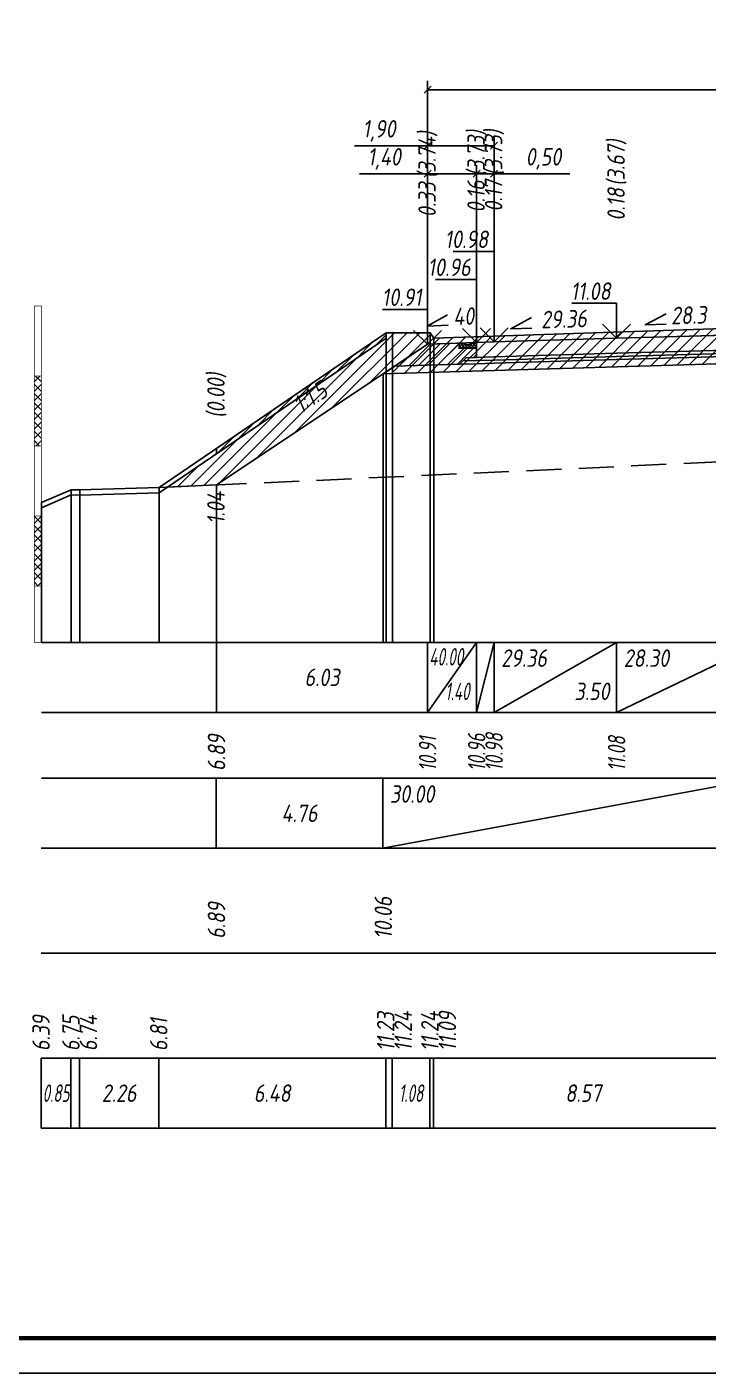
# Model space of a CAD drawing. Extents: x -717 to 1451, y -133302 to 233.
# Drawn here: x 77.9 to 175.2, y -100453.4 to -100261 of the extents above; entities that cross this region are included whole.
import ezdxf
from ezdxf.enums import TextEntityAlignment as Align

# ---------------------------------------------------------------- set-up
doc = ezdxf.new("R2010")
doc.units = 0
doc.linetypes.add('штриховая', pattern=[0.75, 0.5, -0.25])
for name, color, linetype in [('Интерполированный поперечник', 2, 'Continuous'), ('Код_510', 7, 'Continuous'), ('Код_514', 1, 'Continuous'), ('Код_516', 1, 'Continuous'), ('Контур_0', 7, 'Continuous'), ('Контур_2521', 7, 'Continuous'), ('Контур_2564', 7, 'Continuous'), ('Контур_2660', 7, 'Continuous'), ('Контур_2665', 7, 'Continuous'), ('Контур_400', 7, 'Continuous'), ('Контур_508', 7, 'Continuous'), ('Контур_512', 7, 'Continuous'), ('Контур_513', 7, 'Continuous'), ('Контур_818', 7, 'Continuous'), ('Красный поперечник', 1, 'Continuous'), ('Линейка абсолютных высот', 7, 'Continuous'), ('Объём_2501', 7, 'Continuous'), ('Объём_2564', 7, 'Continuous'), ('Объём_2650', 7, 'Continuous'), ('Объём_2660', 7, 'Continuous'), ('Объём_2661', 7, 'Continuous'), ('Объём_2665', 7, 'Continuous'), ('Объём_2666', 7, 'Continuous'), ('Объём_2667', 7, 'Continuous'), ('Объём_2668', 7, 'Continuous'), ('Объём_2669', 7, 'Continuous'), ('Объём_2675', 7, 'Continuous'), ('Откосы', 7, 'Continuous'), ('Отметки покрытия', 7, 'Continuous'), ('Рабочие отметки', 7, 'Continuous'), ('Рабочие отметки доп.', 7, 'Continuous'), ('Таблица', 7, 'Continuous'), ('Уклоны проезжей части', 7, 'Continuous'), ('Черный поперечник', 3, 'Continuous')]:
    doc.layers.add(name, color=color, linetype=linetype)
for name, color, linetype, true_color in [('Контур_2540', 2, 'Continuous', 0xffff00), ('Контур_2560', 2, 'Continuous', 0xffff00), ('Контур_2561', 7, 'Continuous', 0xff8040), ('Контур_2562', 3, 'Continuous', 0x00ff00), ('Контур_2563', 7, 'Continuous', 0xff8000), ('Контур_2570', 7, 'Continuous', 0x80ff00), ('Контур_2736', 4, 'Continuous', 0x00ffff), ('Контур_2737', 4, 'Continuous', 0x00ffff), ('Контур_2738', 4, 'Continuous', 0x00ffff), ('Контур_2739', 4, 'Continuous', 0x00ffff), ('Контур_2741', 4, 'Continuous', 0x00ffff), ('Контур_2742', 4, 'Continuous', 0x00ffff), ('Контур_2743', 4, 'Continuous', 0x00ffff), ('Контур_2744', 7, 'Continuous', 0xa4ffff), ('Контур_2745', 7, 'Continuous', 0xa4ffff), ('Контур_2747', 4, 'Continuous', 0x00ffff), ('Контур_2748', 4, 'Continuous', 0x00ffff), ('Контур_2749', 4, 'Continuous', 0x00ffff), ('Контур_2750', 4, 'Continuous', 0x00ffff), ('Контур_2751', 4, 'Continuous', 0x00ffff), ('Контур_2752', 4, 'Continuous', 0x00ffff), ('Контур_402', 7, 'Continuous', 0xff6464), ('Контур_703', 4, 'Continuous', 0x00ffff), ('Контур_705', 4, 'Continuous', 0x00ffff), ('Контур_707', 4, 'Continuous', 0x00ffff), ('Контур_720', 131, 'Continuous', 0xaaffff), ('Объём_2500', 7, 'Continuous', 0xc0c0c0), ('Объём_2520', 7, 'Continuous', 0x80ffff), ('Объём_2540', 2, 'Continuous', 0xffff00), ('Объём_2560', 2, 'Continuous', 0xffff00), ('Объём_2561', 7, 'Continuous', 0xff8040), ('Объём_2562', 3, 'Continuous', 0x00ff00), ('Объём_2563', 7, 'Continuous', 0xff8000), ('Объём_2570', 7, 'Continuous', 0x80ff00), ('Объём_2580', 3, 'Continuous', 0x00ff00), ('Объём_2600', 7, 'Continuous', 0x808000)]:
    doc.layers.add(name, color=color, linetype=linetype, true_color=true_color)
doc.styles.get("Standard").update_dxf_attribs({"font": 'txt', "height": 2.5})
doc.styles.add('М', font='romand.shx', dxfattribs={"width": 0.8, "oblique": 10, "height": 2.5})
doc.dimstyles.new('ISO-25', dxfattribs={"dimtxt": 2.5, "dimasz": 2.5, "dimexe": 1.25, "dimexo": 0.625, "dimtad": 1, "dimtxsty": 'Standard', "dimcen": 2.5, "dimadec": 0, "dimazin": 0, "dimtfac": 1, "dimtmove": 0, "dimatfit": 3, "dimfxl": 1, "dimarcsym": 0})
pattern_1 = [(45.0000013, (0, 0), (-0.67351924, 0.673519211), []), (135.0000003, (0, 0), (-0.673519222, -0.67351923), [])]

# ---------------------------------------------------------------- blocks, each defined once
blk = doc.blocks.new('_Oblique')
at = {"color": 0, "linetype": 'ByBlock', "lineweight": -2}
blk.add_line((-0.5, -0.5), (0.5, 0.5), dxfattribs=at)
blk = doc.blocks.new('*D2011')
at = {"color": 0, "lineweight": -2, "transparency": 16777216}
for p, q in [((135.15, -100282.02), (125.42, -100282.02)), ((135.15, -100305.84), (135.15, -100280.77)), ((142.15, -100282.02), (135.15, -100282.02)), ((142.15, -100305.56), (142.15, -100280.77))]:
    blk.add_line(p, q, dxfattribs=at)
at = {"layer": 'Defpoints', "color": 0, "transparency": 16777216}
for p in [(142.15, -100282.02), (135.15, -100306.47), (142.15, -100306.19)]:
    blk.add_point(p, dxfattribs=at)
at = {"color": 0, "lineweight": -2, "transparency": 16777216, "rotation": 180}
blk.add_blockref('_Oblique', (135.15, -100282.02), dxfattribs=at)
at = {"color": 0, "lineweight": -2, "transparency": 16777216}
blk.add_blockref('_Oblique', (142.15, -100282.02), dxfattribs=at)
at = {"color": 0, "transparency": 16777216, "insert": (128.96, -100279.9), "char_height": 2.5, "width": 8.75, "attachment_point": 5, "style": 'М'}
blk.add_mtext('1,40', dxfattribs=at)
blk = doc.blocks.new('*D2013')
at = {"color": 0, "lineweight": -2, "transparency": 16777216}
for p, q in [((142.15, -100305.56), (142.15, -100280.77)), ((142.15, -100282.02), (144.65, -100282.02)), ((144.65, -100305.49), (144.65, -100280.77)), ((144.65, -100282.02), (155.46, -100282.02))]:
    blk.add_line(p, q, dxfattribs=at)
at = {"layer": 'Defpoints', "color": 0, "transparency": 16777216}
for p in [(144.65, -100282.02), (142.15, -100306.19), (144.65, -100306.12)]:
    blk.add_point(p, dxfattribs=at)
at = {"color": 0, "lineweight": -2, "transparency": 16777216, "rotation": 180}
blk.add_blockref('_Oblique', (142.15, -100282.02), dxfattribs=at)
at = {"color": 0, "lineweight": -2, "transparency": 16777216}
blk.add_blockref('_Oblique', (144.65, -100282.02), dxfattribs=at)
at = {"color": 0, "transparency": 16777216, "insert": (151.7, -100279.9), "char_height": 2.5, "width": 9.1667, "attachment_point": 5, "style": 'М'}
blk.add_mtext('0,50', dxfattribs=at)
blk = doc.blocks.new('*D2016')
at = {"color": 0, "lineweight": -2, "transparency": 16777216}
for p, q in [((135.15, -100278.02), (124.69, -100278.02)), ((135.15, -100305.84), (135.15, -100276.77)), ((144.65, -100278.02), (135.15, -100278.02)), ((144.65, -100305.49), (144.65, -100276.77))]:
    blk.add_line(p, q, dxfattribs=at)
at = {"layer": 'Defpoints', "color": 0, "transparency": 16777216}
for p in [(144.65, -100278.02), (135.15, -100306.47), (144.65, -100306.12)]:
    blk.add_point(p, dxfattribs=at)
at = {"color": 0, "lineweight": -2, "transparency": 16777216, "rotation": 180}
blk.add_blockref('_Oblique', (135.15, -100278.02), dxfattribs=at)
at = {"color": 0, "lineweight": -2, "transparency": 16777216}
blk.add_blockref('_Oblique', (144.65, -100278.02), dxfattribs=at)
at = {"color": 0, "transparency": 16777216, "insert": (128.23, -100275.9), "char_height": 2.5, "width": 8.75, "attachment_point": 5, "style": 'М'}
blk.add_mtext('1,90', dxfattribs=at)
blk = doc.blocks.new('*D2017')
at = {"color": 0, "lineweight": -2, "transparency": 16777216}
for p, q in [((135.15, -100305.84), (135.15, -100268.77)), ((230.65, -100303.13), (230.65, -100268.77)), ((135.15, -100270.02), (230.65, -100270.02))]:
    blk.add_line(p, q, dxfattribs=at)
at = {"layer": 'Defpoints', "color": 0, "transparency": 16777216}
for p in [(230.65, -100270.02), (230.65, -100303.76), (135.15, -100306.47)]:
    blk.add_point(p, dxfattribs=at)
at = {"color": 0, "lineweight": -2, "transparency": 16777216, "rotation": 180}
blk.add_blockref('_Oblique', (135.15, -100270.02), dxfattribs=at)
at = {"color": 0, "lineweight": -2, "transparency": 16777216}
blk.add_blockref('_Oblique', (230.65, -100270.02), dxfattribs=at)
at = {"color": 0, "transparency": 16777216, "insert": (182.9, -100267.9), "char_height": 2.5, "width": 10.4167, "attachment_point": 5, "style": 'М'}
blk.add_mtext('19,10', dxfattribs=at)

msp = doc.modelspace()

# ---------------------------------------------------------------- hatches: boundary and pattern name
h = msp.add_hatch()
h.set_pattern_fill('ANSI37', color=256, scale=0.1)
h.set_pattern_definition([(45, (140.89515, -100306.4586), (-0.22451, 0.22451), []), (135, (140.89515, -100306.4586), (-0.22451, -0.22451), [])])
h.paths.add_polyline_path([(139.645, -100306.227), (139.645, -100306.962), (142.145, -100306.962), (142.145, -100306.134), (140.888, -100306.459)])
at = {"layer": 'Линейка абсолютных высот'}
h = msp.add_hatch(dxfattribs=at)
h.set_pattern_fill('ANSI37', scale=0.3, style=0)
h.set_pattern_definition(pattern_1)
h.paths.add_polyline_path([(80, -100320.946), (80, -100310.946), (79, -100310.946), (79, -100320.946)])
h = msp.add_hatch(dxfattribs=at)
h.set_pattern_fill('ANSI37', scale=0.3, style=0)
h.set_pattern_definition(pattern_1)
h.paths.add_polyline_path([(80, -100340.946), (80, -100330.946), (79, -100330.946), (79, -100340.946)])
at = {"layer": 'Объём_2563'}
h = msp.add_hatch(dxfattribs=at)
h.set_pattern_fill('ANSI31', color=256, scale=0.3)
h.paths.add_polyline_path([(140.645, -100308.321), (142.145, -100308.277), (142.145, -100306.962), (139.645, -100306.962), (139.645, -100306.227), (135.145, -100306.407), (130.476, -100309.52), (139.718, -100309.248)])
at = {"layer": 'Объём_2570'}
h = msp.add_hatch(dxfattribs=at)
h.set_pattern_fill('ANSI31', color=256, scale=0.2)
h.paths.add_polyline_path([(129.217, -100305.522), (105, -100322.038), (105, -100321.288), (129.217, -100304.772)])
at = {"layer": 'Объём_2600'}
h = msp.add_hatch(dxfattribs=at)
h.set_pattern_fill('ANSI31', color=6, scale=0.4)
h.paths.add_polyline_path([(182.895, -100309.003), (128.818, -100310.625), (105, -100326.504), (97.979, -100326.826), (129.217, -100305.522), (129.217, -100304.772), (135.527, -100304.758), (136.027, -100305.509), (178.856, -100304.077), (179.14, -100304.084), (180.342, -100304.033), (182.895, -100303.971)])
h = msp.add_hatch(dxfattribs=at)
h.set_pattern_fill('HONEY', color=5, scale=0.3)
h.paths.add_polyline_path([(96.808, -100327.625), (96.808, -100326.88), (97.979, -100326.826)])

# ---------------------------------------------------------------- linework, layer by layer
at = {"flags": 128}
msp.add_lwpolyline([(-30.054, -100453.421), (389.946, -100453.421), (389.946, -100156.421), (-30.054, -100156.421)], close=True, dxfattribs=at)
at = {"const_width": 0.6, "flags": 128}
msp.add_lwpolyline([(-10.054, -100448.421), (384.946, -100448.421), (384.946, -100161.421), (-10.054, -100161.421)], close=True, dxfattribs=at)
msp.add_lwpolyline([(139.645, -100306.227), (139.645, -100306.962), (142.145, -100306.962), (142.145, -100306.134), (140.888, -100306.459), (139.645, -100306.227)])
at = {"layer": 'Интерполированный поперечник', "linetype": 'штриховая', "ltscale": 10, "flags": 128}
msp.add_lwpolyline([(96.808, -100326.88), (259.487, -100319.413)], dxfattribs=at)
at = {"layer": 'Код_510'}
for p, q in [((79.946, -100418.421), (79.946, -100408.421)), ((84.21, -100418.421), (84.21, -100408.421)), ((85.431, -100418.421), (85.431, -100408.421)), ((96.747, -100418.421), (96.747, -100408.421)), ((129.163, -100418.421), (129.163, -100408.421)), ((130.08, -100418.421), (130.08, -100408.421)), ((135.473, -100418.421), (135.473, -100408.421)), ((135.973, -100418.421), (135.973, -100408.421))]:
    msp.add_line(p, q, dxfattribs=at)
at = {"layer": 'Код_514'}
for p, q in [((105, -100359), (105, -100349)), ((135.145, -100359), (135.145, -100349)), ((135.145, -100359), (142.145, -100349)), ((142.145, -100359), (142.145, -100349)), ((142.145, -100359), (144.645, -100349)), ((144.645, -100359), (144.645, -100349)), ((144.645, -100359), (162.145, -100349)), ((162.145, -100359), (162.145, -100349)), ((162.145, -100359), (182.895, -100349))]:
    msp.add_line(p, q, dxfattribs=at)
at = {"layer": 'Код_516'}
for p, q in [((104.946, -100378.421), (104.946, -100368.421)), ((128.764, -100378.421), (128.764, -100368.421)), ((128.764, -100378.421), (182.841, -100368.421))]:
    msp.add_line(p, q, dxfattribs=at)
at = {"layer": 'Контур_0', "flags": 128}
for points in [[(182.895, -100304.953), (162.145, -100305.54), (144.645, -100306.054), (144.645, -100306.054), (144.645, -100306.054), (144.645, -100306.054), (144.645, -100306.054), (142.145, -100306.127), (142.145, -100308.277), (144.645, -100308.204), (144.645, -100308.204), (144.645, -100308.204), (144.645, -100308.204), (144.645, -100308.204), (144.645, -100308.204), (162.145, -100307.69), (182.895, -100307.103), (182.895, -100304.953)], [(135.145, -100306.407), (105, -100326.504), (105, -100326.504), (105, -100326.504), (105, -100326.504), (105, -100326.504), (105, -100326.504), (105, -100326.504), (105, -100326.504), (105, -100326.504), (105, -100326.504), (105, -100326.504), (105, -100326.504), (105, -100326.504), (105, -100326.504), (105, -100326.504)], [(135.145, -100306.407), (105, -100326.504), (105, -100326.504), (105, -100326.504), (105, -100326.504), (105, -100326.504), (105, -100326.504), (105, -100326.504), (105, -100326.504), (105, -100326.504), (105, -100326.504), (105, -100326.504), (105, -100326.504), (105, -100326.504), (105, -100326.504), (105, -100326.504), (105, -100326.504), (105, -100326.504), (105, -100326.504), (105, -100326.504), (105, -100326.504), (105, -100326.504), (105, -100326.504), (105, -100326.504), (105, -100326.504), (105, -100326.504), (105, -100326.504), (105, -100326.504), (105, -100326.504), (105, -100326.504)], [(135.145, -100306.407), (135.145, -100306.407)], [(182.895, -100307.103), (162.145, -100307.69), (144.645, -100308.204), (144.645, -100308.204), (144.645, -100308.204), (144.645, -100308.204), (144.645, -100308.204), (144.645, -100308.204), (142.145, -100308.277), (140.645, -100308.321), (139.718, -100309.248), (142.145, -100309.177), (144.645, -100309.104), (144.645, -100309.104), (144.645, -100309.104), (144.645, -100309.104), (144.645, -100309.104), (144.645, -100309.104), (162.145, -100308.59), (182.895, -100308.003), (182.895, -100307.103)], [(130.476, -100309.52), (139.718, -100309.248), (140.645, -100308.321), (142.145, -100308.277)]]:
    msp.add_lwpolyline(points, dxfattribs=at)
at = {"layer": 'Контур_2521', "color": 250, "flags": 128}
msp.add_lwpolyline([(182.895, -100307.553), (162.145, -100308.14), (144.645, -100308.654), (144.645, -100308.654), (144.645, -100308.654), (144.645, -100308.654), (144.645, -100308.654), (144.645, -100308.654), (142.145, -100308.727), (140.182, -100308.785)], dxfattribs=at)
at = {"layer": 'Контур_2540', "flags": 128}
msp.add_lwpolyline([(162.145, -100308.59), (144.645, -100309.104), (142.145, -100309.177), (139.718, -100309.248), (130.476, -100309.52), (128.818, -100310.625), (182.895, -100309.003), (182.895, -100308.003), (162.145, -100308.59)], dxfattribs=at)
at = {"layer": 'Контур_2560', "flags": 128}
msp.add_lwpolyline([(135.145, -100306.407), (135.145, -100306.407), (135.145, -100306.407), (142.145, -100306.127)], dxfattribs=at)
at = {"layer": 'Контур_2561', "flags": 128}
msp.add_lwpolyline([(142.145, -100306.127), (142.145, -100306.127), (135.145, -100306.407), (135.145, -100306.407), (142.145, -100306.127)], dxfattribs=at)
at = {"layer": 'Контур_2562', "flags": 128}
msp.add_lwpolyline([(135.145, -100306.407), (135.145, -100306.407), (135.145, -100306.407), (135.145, -100306.407), (135.145, -100306.407)], dxfattribs=at)
at = {"layer": 'Контур_2563', "flags": 128}
msp.add_lwpolyline([(140.645, -100308.321), (142.145, -100308.277), (142.145, -100306.127), (135.145, -100306.407), (130.476, -100309.52), (139.718, -100309.248), (140.645, -100308.321)], dxfattribs=at)
at = {"layer": 'Контур_2564', "flags": 128}
msp.add_lwpolyline([(135.145, -100306.407), (142.145, -100306.127)], dxfattribs=at)
at = {"layer": 'Контур_2570', "flags": 128}
msp.add_lwpolyline([(80, -100329.75), (84.264, -100327.927), (85.485, -100327.971), (96.801, -100327.629), (96.801, -100327.629), (129.217, -100305.522), (129.217, -100304.772), (130.134, -100304.771), (135.527, -100304.758), (136.027, -100305.509), (178.856, -100304.077)], dxfattribs=at)
at = {"layer": 'Контур_2660', "flags": 128}
msp.add_lwpolyline([(128.818, -100310.625), (182.895, -100309.003)], dxfattribs=at)
at = {"layer": 'Контур_2665', "flags": 128}
msp.add_lwpolyline([(135.145, -100306.407), (135.145, -100306.407)], dxfattribs=at)
at = {"layer": 'Контур_2736', "flags": 128}
msp.add_lwpolyline([(135.145, -100306.407), (105, -100326.504)], dxfattribs=at)
at = {"layer": 'Контур_2737', "flags": 128}
msp.add_lwpolyline([(105, -100326.504), (105, -100326.504)], dxfattribs=at)
at = {"layer": 'Контур_2738', "flags": 128}
msp.add_lwpolyline([(105, -100326.504), (105, -100326.504)], dxfattribs=at)
at = {"layer": 'Контур_2739', "flags": 128}
msp.add_lwpolyline([(105, -100326.504), (105, -100326.504)], dxfattribs=at)
at = {"layer": 'Контур_2741', "flags": 128}
msp.add_lwpolyline([(105, -100326.504), (105, -100326.504)], dxfattribs=at)
at = {"layer": 'Контур_2742', "flags": 128}
msp.add_lwpolyline([(105, -100326.504), (105, -100326.504)], dxfattribs=at)
at = {"layer": 'Контур_2743', "flags": 128}
msp.add_lwpolyline([(105, -100326.504), (105, -100326.504)], dxfattribs=at)
at = {"layer": 'Контур_2744', "flags": 128}
msp.add_lwpolyline([(105, -100326.504), (105, -100326.504)], dxfattribs=at)
msp.add_lwpolyline([(105, -100326.504), (105, -100326.504)], dxfattribs=at)
msp.add_lwpolyline([(105, -100326.504), (105, -100326.504)], dxfattribs=at)
msp.add_lwpolyline([(105, -100326.504), (105, -100326.504)], dxfattribs=at)
msp.add_lwpolyline([(105, -100326.504), (105, -100326.504)], dxfattribs=at)
msp.add_lwpolyline([(105, -100326.504), (105, -100326.504)], dxfattribs=at)
at = {"layer": 'Контур_2745', "flags": 128}
msp.add_lwpolyline([(105, -100326.504), (105, -100326.504)], dxfattribs=at)
msp.add_lwpolyline([(105, -100326.504), (105, -100326.504)], dxfattribs=at)
msp.add_lwpolyline([(105, -100326.504), (105, -100326.504)], dxfattribs=at)
msp.add_lwpolyline([(105, -100326.504), (105, -100326.504)], dxfattribs=at)
msp.add_lwpolyline([(105, -100326.504), (105, -100326.504)], dxfattribs=at)
msp.add_lwpolyline([(105, -100326.504), (105, -100326.504)], dxfattribs=at)
at = {"layer": 'Контур_2747', "flags": 128}
msp.add_lwpolyline([(105, -100326.504), (105, -100326.504)], dxfattribs=at)
at = {"layer": 'Контур_2748', "flags": 128}
msp.add_lwpolyline([(105, -100326.504), (105, -100326.504)], dxfattribs=at)
at = {"layer": 'Контур_2749', "flags": 128}
msp.add_lwpolyline([(105, -100326.504), (105, -100326.504)], dxfattribs=at)
at = {"layer": 'Контур_2750', "flags": 128}
msp.add_lwpolyline([(105, -100326.504), (105, -100326.504)], dxfattribs=at)
at = {"layer": 'Контур_2751', "flags": 128}
msp.add_lwpolyline([(105, -100326.504), (105, -100326.504)], dxfattribs=at)
at = {"layer": 'Контур_2752', "flags": 128}
msp.add_lwpolyline([(105, -100326.504), (105, -100326.504)], dxfattribs=at)
at = {"layer": 'Контур_400', "flags": 128}
msp.add_lwpolyline([(142.145, -100306.127), (144.645, -100306.054), (144.645, -100306.054), (144.645, -100306.054), (144.645, -100306.054), (144.645, -100306.054), (144.645, -100306.054), (162.145, -100305.54), (182.895, -100304.953)], dxfattribs=at)
at = {"layer": 'Контур_402', "flags": 128}
msp.add_lwpolyline([(128.818, -100310.625), (182.895, -100309.003), (241.235, -100310.753)], dxfattribs=at)
at = {"layer": 'Контур_508', "flags": 128}
msp.add_lwpolyline([(105, -100326.504), (128.818, -100310.625), (182.895, -100309.003), (241.235, -100310.753), (254.564, -100319.639)], dxfattribs=at)
at = {"layer": 'Контур_512', "flags": 128}
msp.add_lwpolyline([(105, -100326.504), (128.818, -100310.625), (182.895, -100309.003), (241.235, -100310.753), (254.564, -100319.639)], dxfattribs=at)
at = {"layer": 'Контур_513', "flags": 128}
msp.add_lwpolyline([(105, -100326.504), (128.818, -100310.625), (182.895, -100309.003), (241.235, -100310.753), (254.564, -100319.639)], dxfattribs=at)
at = {"layer": 'Контур_703', "flags": 128}
for points in [[(135.145, -100306.407), (105, -100326.504)], [(105, -100326.504), (105, -100326.504)]]:
    msp.add_lwpolyline(points, dxfattribs=at)
at = {"layer": 'Контур_705', "flags": 128}
msp.add_lwpolyline([(105, -100326.504), (105, -100326.504)], dxfattribs=at)
at = {"layer": 'Контур_707', "flags": 128}
msp.add_lwpolyline([(105, -100326.504), (105, -100326.504)], dxfattribs=at)
at = {"layer": 'Контур_720', "flags": 128}
msp.add_lwpolyline([(105, -100326.504), (105, -100326.504)], dxfattribs=at)
at = {"layer": 'Контур_818', "flags": 128}
msp.add_lwpolyline([(105, -100322.038), (129.217, -100305.522), (129.217, -100304.772), (130.134, -100304.771), (135.527, -100304.758), (136.027, -100305.509), (178.856, -100304.077), (179.14, -100304.084), (180.342, -100304.033), (182.895, -100303.971), (224.354, -100302.955), (224.484, -100302.951), (224.984, -100302.201), (225, -100302.203), (231.43, -100303.362), (231.43, -100304.112), (232.257, -100304.54), (254.564, -100317.335)], dxfattribs=at)
at = {"layer": 'Красный поперечник'}
for p, q in [((162.145, -100305.54), (182.895, -100304.953)), ((105, -100326.504), (135.145, -100306.407)), ((135.145, -100306.407), (142.145, -100306.127)), ((142.145, -100306.127), (144.645, -100306.054)), ((144.645, -100306.054), (162.145, -100305.54)), ((128.818, -100310.625), (128.818, -100349)), ((105, -100326.504), (105, -100349))]:
    msp.add_line(p, q, dxfattribs=at)
at = {"layer": 'Линейка абсолютных высот', "color": 7, "const_width": 0.1, "flags": 128}
for points in [[(80, -100310.946), (80, -100300.946), (79, -100300.946), (79, -100310.946), (80, -100310.946)], [(80, -100320.946), (80, -100310.946), (79, -100310.946), (79, -100320.946), (80, -100320.946)], [(80, -100330.946), (80, -100320.946), (79, -100320.946), (79, -100330.946), (80, -100330.946)], [(80, -100340.946), (80, -100330.946), (79, -100330.946), (79, -100340.946), (80, -100340.946)], [(80, -100349), (80, -100340.946), (79, -100340.946), (79, -100349), (80, -100349)]]:
    msp.add_lwpolyline(points, dxfattribs=at)
at = {"layer": 'Объём_2500', "flags": 128}
msp.add_lwpolyline([(182.895, -100304.953), (162.145, -100305.54), (144.645, -100306.054), (144.645, -100306.054), (144.645, -100306.054), (144.645, -100306.054), (144.645, -100306.054), (142.145, -100306.127), (142.145, -100308.277), (144.645, -100308.204), (144.645, -100308.204), (144.645, -100308.204), (144.645, -100308.204), (144.645, -100308.204), (144.645, -100308.204), (162.145, -100307.69), (182.895, -100307.103), (182.895, -100304.953)], dxfattribs=at)
at = {"layer": 'Объём_2501', "flags": 128}
msp.add_lwpolyline([(142.145, -100306.127), (144.645, -100306.054), (144.645, -100306.054), (144.645, -100306.054), (144.645, -100306.054), (144.645, -100306.054), (144.645, -100306.054), (162.145, -100305.54), (182.895, -100304.953)], dxfattribs=at)
at = {"layer": 'Объём_2520', "color": 250, "flags": 128}
msp.add_lwpolyline([(182.895, -100307.103), (162.145, -100307.69), (144.645, -100308.204), (144.645, -100308.204), (144.645, -100308.204), (144.645, -100308.204), (144.645, -100308.204), (144.645, -100308.204), (142.145, -100308.277), (140.645, -100308.321), (139.718, -100309.248), (142.145, -100309.177), (144.645, -100309.104), (144.645, -100309.104), (144.645, -100309.104), (144.645, -100309.104), (144.645, -100309.104), (144.645, -100309.104), (162.145, -100308.59), (182.895, -100308.003), (182.895, -100307.103)], dxfattribs=at)
at = {"layer": 'Объём_2540', "flags": 128}
msp.add_lwpolyline([(162.145, -100308.59), (144.645, -100309.104), (142.145, -100309.177), (139.718, -100309.248), (130.476, -100309.52), (128.818, -100310.625), (182.895, -100309.003), (182.895, -100308.003), (162.145, -100308.59)], dxfattribs=at)
at = {"layer": 'Объём_2560', "flags": 128}
msp.add_lwpolyline([(135.145, -100306.407), (135.145, -100306.407), (135.145, -100306.407), (142.145, -100306.127)], dxfattribs=at)
at = {"layer": 'Объём_2561', "flags": 128}
msp.add_lwpolyline([(142.145, -100306.127), (142.145, -100306.127), (135.145, -100306.407), (135.145, -100306.407), (142.145, -100306.127)], dxfattribs=at)
at = {"layer": 'Объём_2562', "flags": 128}
msp.add_lwpolyline([(135.145, -100306.407), (135.145, -100306.407), (135.145, -100306.407), (135.145, -100306.407), (135.145, -100306.407)], dxfattribs=at)
at = {"layer": 'Объём_2563', "color": 250, "flags": 128}
msp.add_lwpolyline([(140.645, -100308.321), (142.145, -100308.277), (142.145, -100306.962), (139.645, -100306.962), (139.645, -100306.227), (135.145, -100306.407), (130.476, -100309.52), (139.718, -100309.248), (140.645, -100308.321)], dxfattribs=at)
at = {"layer": 'Объём_2564', "flags": 128}
msp.add_lwpolyline([(135.145, -100306.407), (142.145, -100306.127)], dxfattribs=at)
at = {"layer": 'Объём_2570', "flags": 128}
msp.add_lwpolyline([(129.217, -100305.522), (105, -100322.038), (105, -100321.288), (129.217, -100304.772), (129.217, -100305.522), (129.217, -100305.522)], dxfattribs=at)
at = {"layer": 'Объём_2580', "flags": 128}
msp.add_lwpolyline([(135.145, -100306.407), (135.145, -100306.407)], dxfattribs=at)
at = {"layer": 'Объём_2600', "color": 5, "flags": 128}
msp.add_lwpolyline([(96.808, -100327.625), (96.808, -100326.88), (97.979, -100326.826), (96.808, -100327.625), (96.808, -100327.625)], dxfattribs=at)
at = {"layer": 'Объём_2650', "color": 6, "flags": 128}
msp.add_lwpolyline([(182.895, -100309.003), (128.818, -100310.625), (105, -100326.504), (97.979, -100326.826), (129.217, -100305.522), (129.217, -100304.772), (135.527, -100304.758), (136.027, -100305.509), (178.856, -100304.077), (179.14, -100304.084), (180.342, -100304.033), (182.895, -100303.971), (182.895, -100309.003), (182.895, -100309.003)], dxfattribs=at)
at = {"layer": 'Объём_2660', "flags": 128}
msp.add_lwpolyline([(128.818, -100310.625), (182.895, -100309.003)], dxfattribs=at)
at = {"layer": 'Объём_2661', "flags": 128}
msp.add_lwpolyline([(135.145, -100306.407), (105, -100326.504)], dxfattribs=at)
at = {"layer": 'Объём_2665', "flags": 128}
msp.add_lwpolyline([(135.145, -100306.407), (135.145, -100306.407)], dxfattribs=at)
at = {"layer": 'Объём_2666', "flags": 128}
msp.add_lwpolyline([(135.145, -100306.407), (105, -100326.504)], dxfattribs=at)
at = {"layer": 'Объём_2667', "flags": 128}
msp.add_lwpolyline([(105, -100326.504), (105, -100326.504)], dxfattribs=at)
msp.add_lwpolyline([(105, -100326.504), (105, -100326.504)], dxfattribs=at)
at = {"layer": 'Объём_2668', "flags": 128}
msp.add_lwpolyline([(105, -100326.504), (105, -100326.504)], dxfattribs=at)
msp.add_lwpolyline([(105, -100326.504), (105, -100326.504)], dxfattribs=at)
at = {"layer": 'Объём_2669', "flags": 128}
msp.add_lwpolyline([(105, -100326.504), (105, -100326.504)], dxfattribs=at)
msp.add_lwpolyline([(105, -100326.504), (105, -100326.504)], dxfattribs=at)
at = {"layer": 'Объём_2675', "flags": 128}
msp.add_lwpolyline([(105, -100326.504), (105, -100326.504)], dxfattribs=at)
msp.add_lwpolyline([(105, -100326.504), (105, -100326.504)], dxfattribs=at)
msp.add_lwpolyline([(105, -100326.504), (105, -100326.504)], dxfattribs=at)
msp.add_lwpolyline([(105, -100326.504), (105, -100326.504)], dxfattribs=at)
msp.add_lwpolyline([(105, -100326.504), (105, -100326.504)], dxfattribs=at)
msp.add_lwpolyline([(105, -100326.504), (105, -100326.504)], dxfattribs=at)
msp.add_lwpolyline([(105, -100326.504), (105, -100326.504)], dxfattribs=at)
msp.add_lwpolyline([(105, -100326.504), (105, -100326.504)], dxfattribs=at)
msp.add_lwpolyline([(105, -100326.504), (105, -100326.504)], dxfattribs=at)
msp.add_lwpolyline([(105, -100326.504), (105, -100326.504)], dxfattribs=at)
msp.add_lwpolyline([(105, -100326.504), (105, -100326.504)], dxfattribs=at)
msp.add_lwpolyline([(105, -100326.504), (105, -100326.504)], dxfattribs=at)
at = {"layer": 'Откосы', "color": 1, "flags": 128}
for points in [[(138.068, -100303.683), (135.071, -100303.803), (138.008, -100302.184)], [(150.011, -100304.086), (147.012, -100304.174), (149.967, -100302.587)], [(169.237, -100303.529), (166.238, -100303.614), (169.194, -100302.03)]]:
    msp.add_lwpolyline(points, dxfattribs=at)
at = {"layer": 'Отметки покрытия', "color": 1}
for p, q in [((144.645, -100293.127), (138.795, -100293.127)), ((144.645, -100306.054), (144.645, -100293.127)), ((142.145, -100297.127), (136.295, -100297.127)), ((142.145, -100306.127), (142.145, -100297.127)), ((135.145, -100301.407), (128.695, -100301.407)), ((135.145, -100306.407), (135.145, -100301.407)), ((162.145, -100300.54), (155.745, -100300.54)), ((162.145, -100305.54), (162.145, -100300.54)), ((162.145, -100305.54), (160.145, -100303.54)), ((162.145, -100305.54), (164.145, -100303.54)), ((135.145, -100306.407), (133.145, -100304.407)), ((135.145, -100306.407), (137.145, -100304.407)), ((142.145, -100306.127), (140.145, -100304.127)), ((142.145, -100306.127), (144.145, -100304.127)), ((144.645, -100306.054), (142.645, -100304.054)), ((144.645, -100306.054), (146.645, -100304.054))]:
    msp.add_line(p, q, dxfattribs=at)
at = {"layer": 'Таблица'}
for p, q in [((80, -100349), (279.564, -100349)), ((80, -100359), (279.564, -100359)), ((80, -100368.421), (279.564, -100368.421)), ((79.946, -100378.421), (279.51, -100378.421)), ((79.946, -100393.421), (279.51, -100393.421)), ((79.946, -100408.421), (279.51, -100408.421)), ((79.946, -100418.421), (279.51, -100418.421))]:
    msp.add_line(p, q, dxfattribs=at)
at = {"layer": 'Черный поперечник', "color": 7}
for p, q in [((129.217, -100304.772), (129.217, -100349)), ((130.134, -100304.771), (130.134, -100349)), ((135.527, -100304.758), (135.527, -100349)), ((136.027, -100305.509), (136.027, -100349)), ((84.264, -100327.177), (84.264, -100349)), ((85.485, -100327.221), (85.485, -100349)), ((96.801, -100326.879), (96.801, -100349)), ((80, -100329), (80, -100349))]:
    msp.add_line(p, q, dxfattribs=at)
at = {"layer": 'Черный поперечник', "flags": 128}
msp.add_lwpolyline([(80, -100329), (84.264, -100327.177), (85.485, -100327.221), (96.801, -100326.879), (129.217, -100304.772), (130.134, -100304.771), (135.527, -100304.758), (136.027, -100305.509), (178.856, -100304.077), (179.14, -100304.084), (180.342, -100304.033), (182.895, -100303.971), (224.354, -100302.955), (224.484, -100302.951), (224.984, -100302.201), (225, -100302.203), (231.43, -100303.362), (232.257, -100303.79), (258.615, -100318.909), (259.5, -100319.415), (279.564, -100319.216)], dxfattribs=at)

# ---------------------------------------------------------------- texts
at = {"layer": 'Код_510', "style": 'М', "oblique": 10, "width": 0.8}
for s, p in [('11.23', (129.163, -100407.421)), ('11.09', (137.973, -100407.421)), ('6.39', (79.946, -100407.421)), ('6.75', (84.21, -100407.421)), ('6.74', (86.71, -100407.421)), ('6.81', (96.747, -100407.421)), ('11.24', (131.663, -100407.421)), ('11.24', (135.473, -100407.421))]:
    msp.add_text(s, height=2.5, rotation=90, dxfattribs=at).set_placement(p, align=Align.MIDDLE_LEFT)
at = {"layer": 'Код_510', "style": 'М', "oblique": 10}
for s, width, p in [('0.85', 0.6, (82.078, -100413.421)), ('2.26', 0.8, (91.089, -100413.421)), ('6.48', 0.8, (112.955, -100413.421)), ('1.08', 0.6, (132.777, -100413.421)), ('8.57', 0.8, (157.387, -100413.421))]:
    msp.add_text(s, height=2.5, dxfattribs=dict(at, width=width)).set_placement(p, align=Align.MIDDLE_CENTER)
at = {"layer": 'Код_514', "style": 'М', "oblique": 10}
for s, width, p in [('40.00', 0.6, (135.381, -100349.809)), ('29.36', 0.8, (145.645, -100350)), ('28.30', 0.8, (163.145, -100350))]:
    msp.add_text(s, height=2.5, dxfattribs=dict(at, width=width)).set_placement(p, align=Align.TOP_LEFT)
at = {"layer": 'Код_514', "style": 'М', "oblique": 10, "width": 0.8}
msp.add_text('6.03', height=2.5, dxfattribs=at).set_placement((120.073, -100354), align=Align.MIDDLE_CENTER)
at = {"layer": 'Код_514', "style": 'М', "oblique": 10}
for s, width, p in [('1.40', 0.6, (141.145, -100358)), ('3.50', 0.8, (161.145, -100358))]:
    msp.add_text(s, height=2.5, dxfattribs=dict(at, width=width)).set_placement(p, align=Align.BOTTOM_RIGHT)
for s, width, p in [('6.89', 0.8, (105, -100367.382)), ('10.91', 0.7, (135.145, -100367.382)), ('10.96', 0.7, (142.145, -100367.382)), ('10.98', 0.7, (144.645, -100367.382)), ('11.08', 0.7, (162.145, -100367.382))]:
    msp.add_text(s, height=2.5, rotation=90, dxfattribs=dict(at, width=width)).set_placement(p, align=Align.MIDDLE_LEFT)
at = {"layer": 'Код_516', "style": 'М', "oblique": 10, "width": 0.8}
msp.add_text('30.00', height=2.5, dxfattribs=at).set_placement((129.764, -100369.421), align=Align.TOP_LEFT)
msp.add_text('4.76', height=2.5, dxfattribs=at).set_placement((116.855, -100373.421), align=Align.MIDDLE_CENTER)
for s, p in [('6.89', (105, -100391.371)), ('10.06', (128.818, -100391.371))]:
    msp.add_text(s, height=2.5, rotation=90, dxfattribs=at).set_placement(p, align=Align.MIDDLE_LEFT)
at = {"layer": 'Отметки покрытия', "color": 1, "style": 'М', "oblique": 10, "width": 0.8}
for s, p in [('10.98', (143.786, -100293.396)), ('10.96', (141.286, -100297.396)), ('11.08', (161.286, -100300.809)), ('10.91', (134.286, -100301.676))]:
    msp.add_text(s, height=2.5, dxfattribs=at).set_placement(p, align=Align.BOTTOM_RIGHT)
at = {"layer": 'Рабочие отметки', "color": 1, "style": 'М', "oblique": 10, "width": 0.8}
for s, p in [('0.33', (135.067, -100283.259)), ('0.16', (142.067, -100282.979)), ('0.17', (144.567, -100282.906)), ('0.18', (162.067, -100284.072)), ('1.04', (104.922, -100327.435))]:
    msp.add_text(s, height=2.5, rotation=90, dxfattribs=at).set_placement(p, align=Align.MIDDLE_RIGHT)
at = {"layer": 'Рабочие отметки доп.', "color": 1, "style": 'М', "oblique": 10, "width": 0.8}
for s, p in [('(3.74)', (135.067, -100282.652)), ('(3.73)', (142.067, -100282.372)), ('(3.73)', (144.567, -100282.299)), ('(3.67)', (162.067, -100283.762)), ('(0.00)', (104.922, -100316.935))]:
    msp.add_text(s, height=2.5, rotation=90, dxfattribs=at).set_placement(p, align=Align.MIDDLE_LEFT)
at = {"layer": 'Уклоны проезжей части', "color": 1, "style": 'М', "oblique": 10, "width": 0.8}
for s, rotation, p in [('40', 2.29061, (140.373, -100304.399)), ('29.36', 1.68174, (154.67, -100304.797)), ('28.3', 1.62098, (172.492, -100304.247)), ('1:1.5', 33.69007, (119.518, -100315.624))]:
    msp.add_text(s, height=2.5, rotation=rotation, dxfattribs=at).set_placement(p, align=Align.BOTTOM_CENTER)

# ---------------------------------------------------------------- dimensions: what is measured, and where the dimension line sits
at = {"color": 5}
dim = msp.add_linear_dim(base=(230.645, -100270.015), p1=(135.145, -100306.47), p2=(230.645, -100303.756), angle=180, dimstyle='ISO-25', override={"dimasz": 1, "dimlfac": 0.2, "dimzin": 0, "dimtxsty": 'М', "dimblk1": 'Oblique', "dimblk2": 'Oblique', "dimsah": 1}, dxfattribs=at)
dim.commit()
dim.dimension.update_dxf_attribs({"geometry": '*D2017', "text_midpoint": (182.895, -100267.902)})
for base, p1, p2, picture, middle in [((144.645, -100278.015), (135.145, -100306.47), (144.645, -100306.116), '*D2016', (128.225, -100278.015)), ((142.145, -100282.015), (135.145, -100306.47), (142.145, -100306.19), '*D2011', (128.963, -100282.015)), ((144.645, -100282.015), (142.145, -100306.19), (144.645, -100306.116), '*D2013', (151.7, -100282.015))]:
    dim = msp.add_linear_dim(base=base, p1=p1, p2=p2, angle=180, dimstyle='ISO-25', override={"dimasz": 1, "dimlfac": 0.2, "dimzin": 0, "dimtxsty": 'М', "dimblk1": 'Oblique', "dimblk2": 'Oblique', "dimsah": 1}, dxfattribs=at)
    dim.commit()
    dim.dimension.update_dxf_attribs({"geometry": picture, "text_midpoint": middle, "dimtype": 160})

doc.saveas('drawing.dxf')
